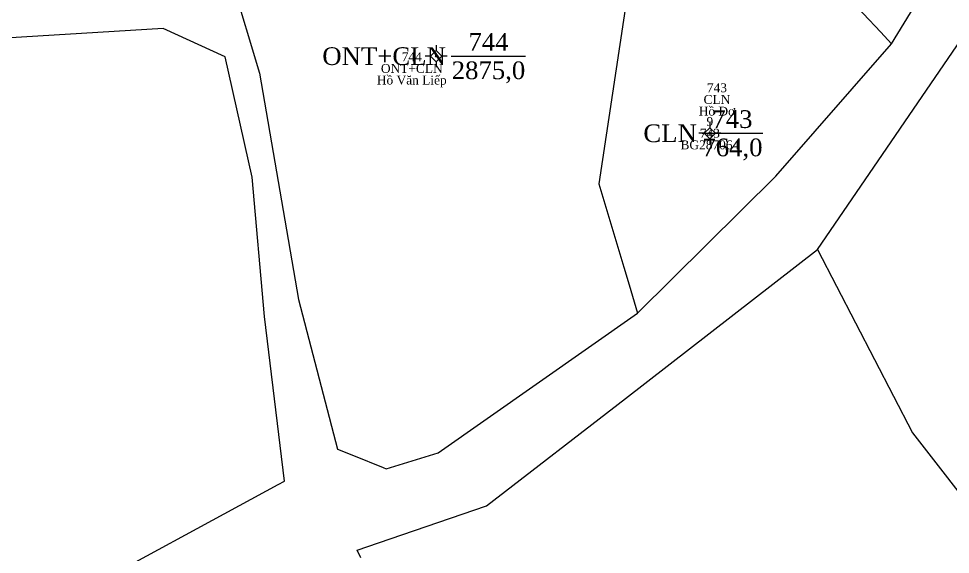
# Model space of a CAD drawing. Header units: metres. Extents: x 543340 to 549474, y 1840490 to 1845220.
# Drawn here: x 546213.9 to 546319.1, y 1842179.2 to 1842239.8 of the extents above; entities that cross this region are included whole.
import ezdxf
from ezdxf.enums import TextEntityAlignment as Align

# ---------------------------------------------------------------- set-up
doc = ezdxf.new("R2010")
doc.units = ezdxf.units.M
doc.header["$MEASUREMENT"] = 0
for name, color, linetype, lineweight in [('Level 10', 7, 'Continuous', 0), ('Level 11', 7, 'Continuous', 0), ('Level 13', 7, 'Continuous', 0), ('Level 15', 7, 'Continuous', 0), ('Level 19', 7, 'Continuous', 0), ('Level 2', 7, 'Continuous', 0), ('Level 4', 7, 'Continuous', 0)]:
    doc.layers.add(name, color=color, linetype=linetype, lineweight=lineweight)
doc.styles.add('Style-Times New Roman', font='times.ttf')

# ---------------------------------------------------------------- blocks, each defined once
blk = doc.blocks.new('CENTRD')
at = {"layer": 'Level 11', "linetype": 'Continuous', "lineweight": 0}
h = blk.add_hatch(color=1, dxfattribs=at)
edge = h.paths.add_edge_path()
edge.add_arc((0, 0), 1.5, 0, 360)
at = {"layer": 'Level 11', "color": 1, "linetype": 'Continuous', "lineweight": 0}
for p, q in [((0, 12.5), (0, 6.25)), ((-6.25, 0), (-12.5, 0)), ((0, 6.25), (-6.25, 0)), ((-6.25, 0), (0, -6.25)), ((6.25, 0), (0, 6.25)), ((0, -6.25), (6.25, 0)), ((12.5, 0), (6.25, 0)), ((0, -6.25), (0, -12.5))]:
    blk.add_line(p, q, dxfattribs=at)
blk = doc.blocks.new('N_THUA_103')
at = {"layer": 'Level 13', "color": 1, "linetype": 'Continuous', "lineweight": 0}
blk.add_line((-0.87, 0), (5.98, 0), dxfattribs=at)
at = {"layer": 'Level 13', "color": 5, "linetype": 'Continuous', "lineweight": 0, "style": 'Style-Times New Roman'}
blk.add_text('743', height=2, dxfattribs=at).set_placement((2.55, 1.6), align=Align.MIDDLE_CENTER)
at = {"layer": 'Level 2', "color": 3, "linetype": 'Continuous', "lineweight": 0, "style": 'Style-Times New Roman'}
blk.add_text('CLN', height=2, dxfattribs=at).set_placement((-1.47, 0), align=Align.MIDDLE_RIGHT)
at = {"layer": 'Level 4', "color": 1, "linetype": 'Continuous', "lineweight": 0, "style": 'Style-Times New Roman'}
blk.add_text('764,0', height=2, dxfattribs=at).set_placement((2.55, -1.6), align=Align.MIDDLE_CENTER)
blk = doc.blocks.new('N_THUA_104')
at = {"layer": 'Level 13', "color": 1, "linetype": 'Continuous', "lineweight": 0}
blk.add_line((1.7, 0), (10.11, 0), dxfattribs=at)
at = {"layer": 'Level 13', "color": 5, "linetype": 'Continuous', "lineweight": 0, "style": 'Style-Times New Roman'}
blk.add_text('744', height=2, dxfattribs=at).set_placement((5.91, 1.6), align=Align.MIDDLE_CENTER)
at = {"layer": 'Level 2', "color": 3, "linetype": 'Continuous', "lineweight": 0, "style": 'Style-Times New Roman'}
blk.add_text('ONT+CLN', height=2, dxfattribs=at).set_placement((1.1, 0), align=Align.MIDDLE_RIGHT)
at = {"layer": 'Level 4', "color": 1, "linetype": 'Continuous', "lineweight": 0, "style": 'Style-Times New Roman'}
blk.add_text('2875,0', height=2, dxfattribs=at).set_placement((5.91, -1.6), align=Align.MIDDLE_CENTER)

msp = doc.modelspace()

# ---------------------------------------------------------------- linework, layer by layer
at = {"layer": 'Level 10', "color": 7, "lineweight": 0, "flags": 128}
for points in [[(546238.69, 1842276.54), (546231.91, 1842273.69), (546235.08, 1842267), (546238.71, 1842247.84), (546237.97, 1842244.01), (546241.07, 1842233.58), (546245.48, 1842208.05), (546249.9, 1842191.13), (546251.7, 1842190.4), (546255.05, 1842189.06), (546255.39, 1842188.92), (546261.27, 1842190.71), (546283.76, 1842206.5)], [(546312.44, 1842236.92), (546316.45, 1842243.46), (546333.48, 1842271.21)], [(546304.11, 1842213.68), (546322.75, 1842240.98), (546332.88, 1842255.82)], [(546283.3, 1842247.12), (546279.4, 1842221.11), (546282.21, 1842211.7), (546282.81, 1842209.7), (546283.76, 1842206.5)], [(546283.3, 1842247.12), (546305.5, 1842244.36), (546309.24, 1842240.35), (546311.23, 1842238.22), (546312.44, 1842236.92)], [(546219.23, 1842174.11), (546243.21, 1842187.13), (546243.92, 1842187.51), (546241.66, 1842206.1), (546240.25, 1842221.85), (546237.2, 1842235.44), (546230.19, 1842238.66), (546208.62, 1842237.32), (546196.04, 1842233.68), (546173.86, 1842228.38), (546165.67, 1842226.42), (546154.81, 1842226.84), (546147.03, 1842226.02), (546128.68, 1842223.81), (546093.71, 1842208.73)], [(546283.76, 1842206.5), (546299.38, 1842221.95), (546312.44, 1842236.92)], [(546304.11, 1842213.68), (546314.83, 1842192.96), (546323.12, 1842182.31), (546367.32, 1842222.53)], [(546252.52, 1842178.87), (546252.12, 1842179.72), (546254.52, 1842180.54), (546266.72, 1842184.72), (546282.4, 1842196.86), (546304.11, 1842213.68)]]:
    msp.add_lwpolyline(points, dxfattribs=at)

# ---------------------------------------------------------------- block references
at = {"layer": 'Level 11', "color": 1, "linetype": 'Continuous', "lineweight": 0, "xscale": 0.1, "yscale": 0.1, "zscale": 0.1}
for p in [(546261.03, 1842235.52), (546291.94, 1842226.81)]:
    msp.add_blockref('CENTRD', p, dxfattribs=at)
at = {"layer": 'Level 2', "color": 3, "linetype": 'Continuous', "lineweight": 0}
for name, p in [('N_THUA_104', (546261.03, 1842235.52)), ('N_THUA_103', (546291.94, 1842226.81))]:
    msp.add_blockref(name, p, dxfattribs=at)

# ---------------------------------------------------------------- texts
at = {"layer": 'Level 15', "color": 1, "linetype": 'Continuous', "lineweight": 0, "char_height": 1, "attachment_point": 5, "line_spacing_factor": 0.790495, "style": 'Style-Times New Roman'}
for s, insert in [('744\\PONT+CLN\\PHồ Văn Liếp', (546258.28, 1842233.97)), ('743\\PCLN\\PHồ Đơ', (546292.74, 1842230.62))]:
    msp.add_mtext(s, dxfattribs=dict(at, insert=insert))
at = {"layer": 'Level 19', "color": 2, "linetype": 'Continuous', "lineweight": 0, "insert": (546291.94, 1842226.81), "char_height": 1, "attachment_point": 5, "line_spacing_factor": 0.790495, "style": 'Style-Times New Roman'}
msp.add_mtext('9\\P743\\PBG287064', dxfattribs=at)

doc.saveas('drawing.dxf')
